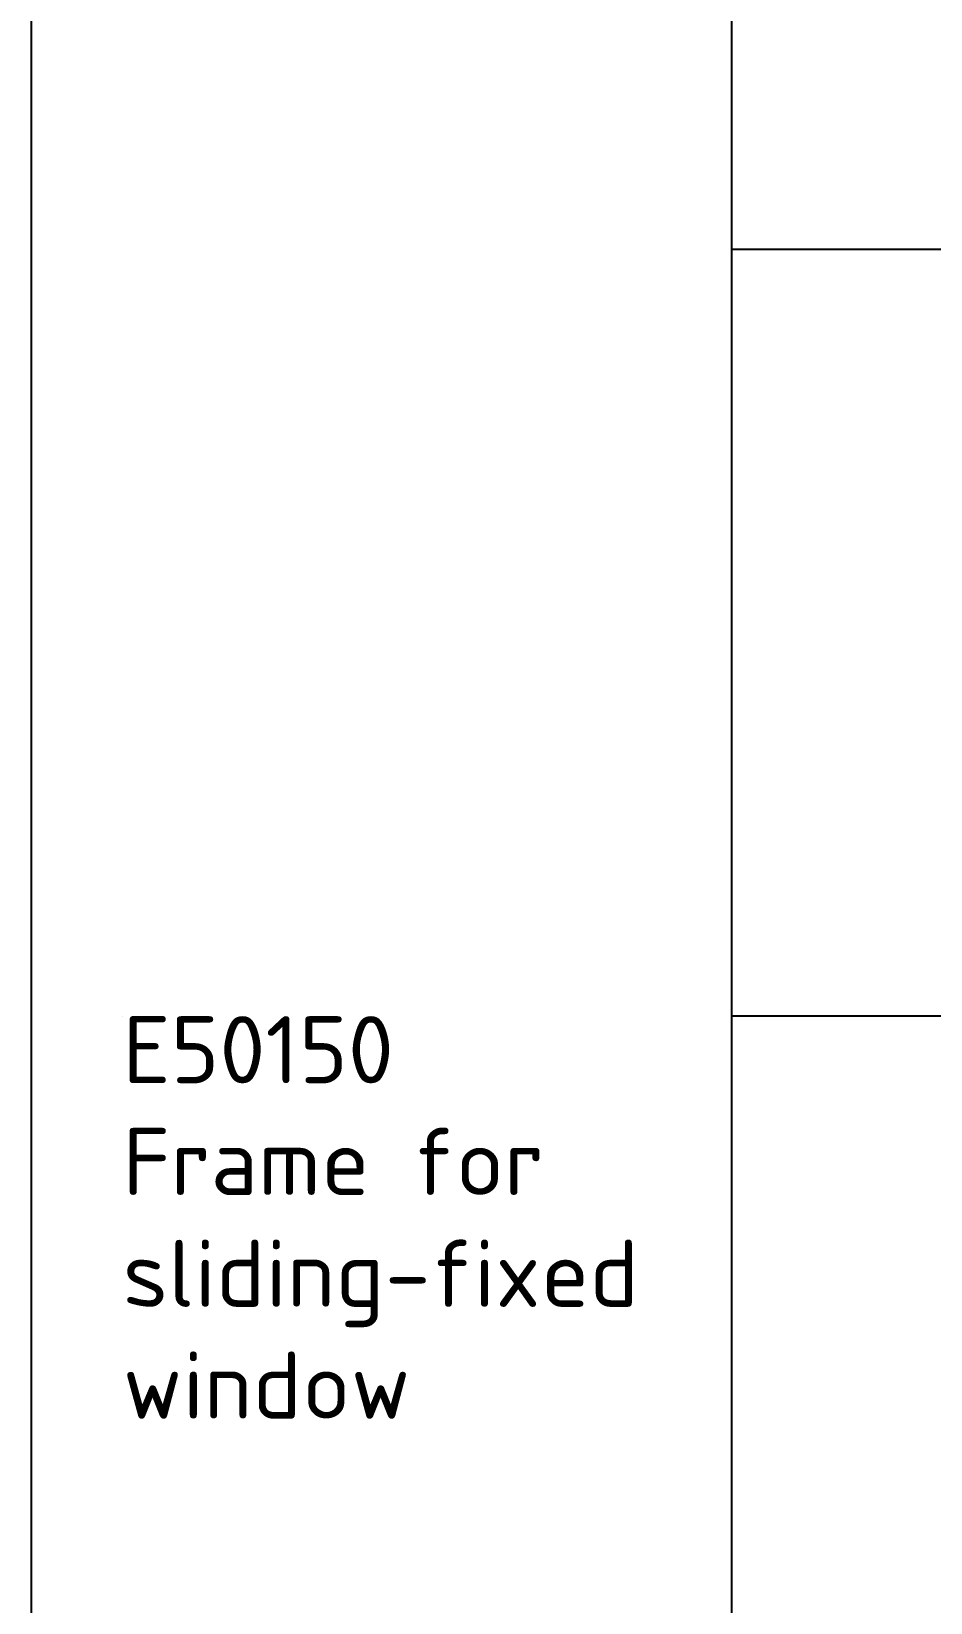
# Model space of a CAD drawing. Extents: x -4122 to 3414, y -5760 to 3840.
# Drawn here: x 555.1 to 648.9, y 2418.8 to 2582.7 of the extents above; entities that cross this region are included whole.
import ezdxf

# ---------------------------------------------------------------- set-up
doc = ezdxf.new("R2010")
doc.units = 0
doc.layers.get('DEFPOINTS').update_dxf_attribs({"linetype": 'CONTINUOUS'})
doc.layers.add('TEXT', color=7, linetype='CONTINUOUS')
doc.layers.add('UNMOVABLE', color=4, linetype='CONTINUOUS')
doc.styles.add('ETEM_NAN', font='isocpeur.ttf')

# ---------------------------------------------------------------- blocks, each defined once
blk = doc.blocks.new('E_75_TEST_PAGE')
at = {"layer": 'DEFPOINTS'}
for p, q in [((73.06086441988009, -320), (73.06086441988009, -159.9999999999973)), ((73.06086441988009, -480), (73.06086441988009, -319.9999999999973)), ((9.493719812165864, -399.9999999999982), (9.493719812165864, -399.9999999999982)), ((278.8067960027729, -399.9999999999973), (73.06086441988009, -399.9999999999973))]:
    blk.add_line(p, q, dxfattribs=at)
at = {"layer": 'DEFPOINTS', "color": 3}
blk.add_line((386.8, -319.9999999999995), (73.06086441987998, -320), dxfattribs=at)
blk.add_lwpolyline([(386.8, -960), (0, -960), (0, 0), (386.8, 0)], dxfattribs=at)

msp = doc.modelspace()

# ---------------------------------------------------------------- block references
at = {"layer": 'UNMOVABLE'}
msp.add_blockref('E_75_TEST_PAGE', (555.080551867949, 2879.999999292182), dxfattribs=at)

# ---------------------------------------------------------------- texts
at = {"layer": 'TEXT', "insert": (564.5742716801149, 2479.999999292183), "char_height": 7, "width": 47.96650872276939, "attachment_point": 1, "style": 'ETEM_NAN'}
msp.add_mtext('{\\fISOCPEUR|b0|i0|c161|p34;E50150}\\PFrame for sliding-fixed window', dxfattribs=at)

doc.saveas('drawing.dxf')
